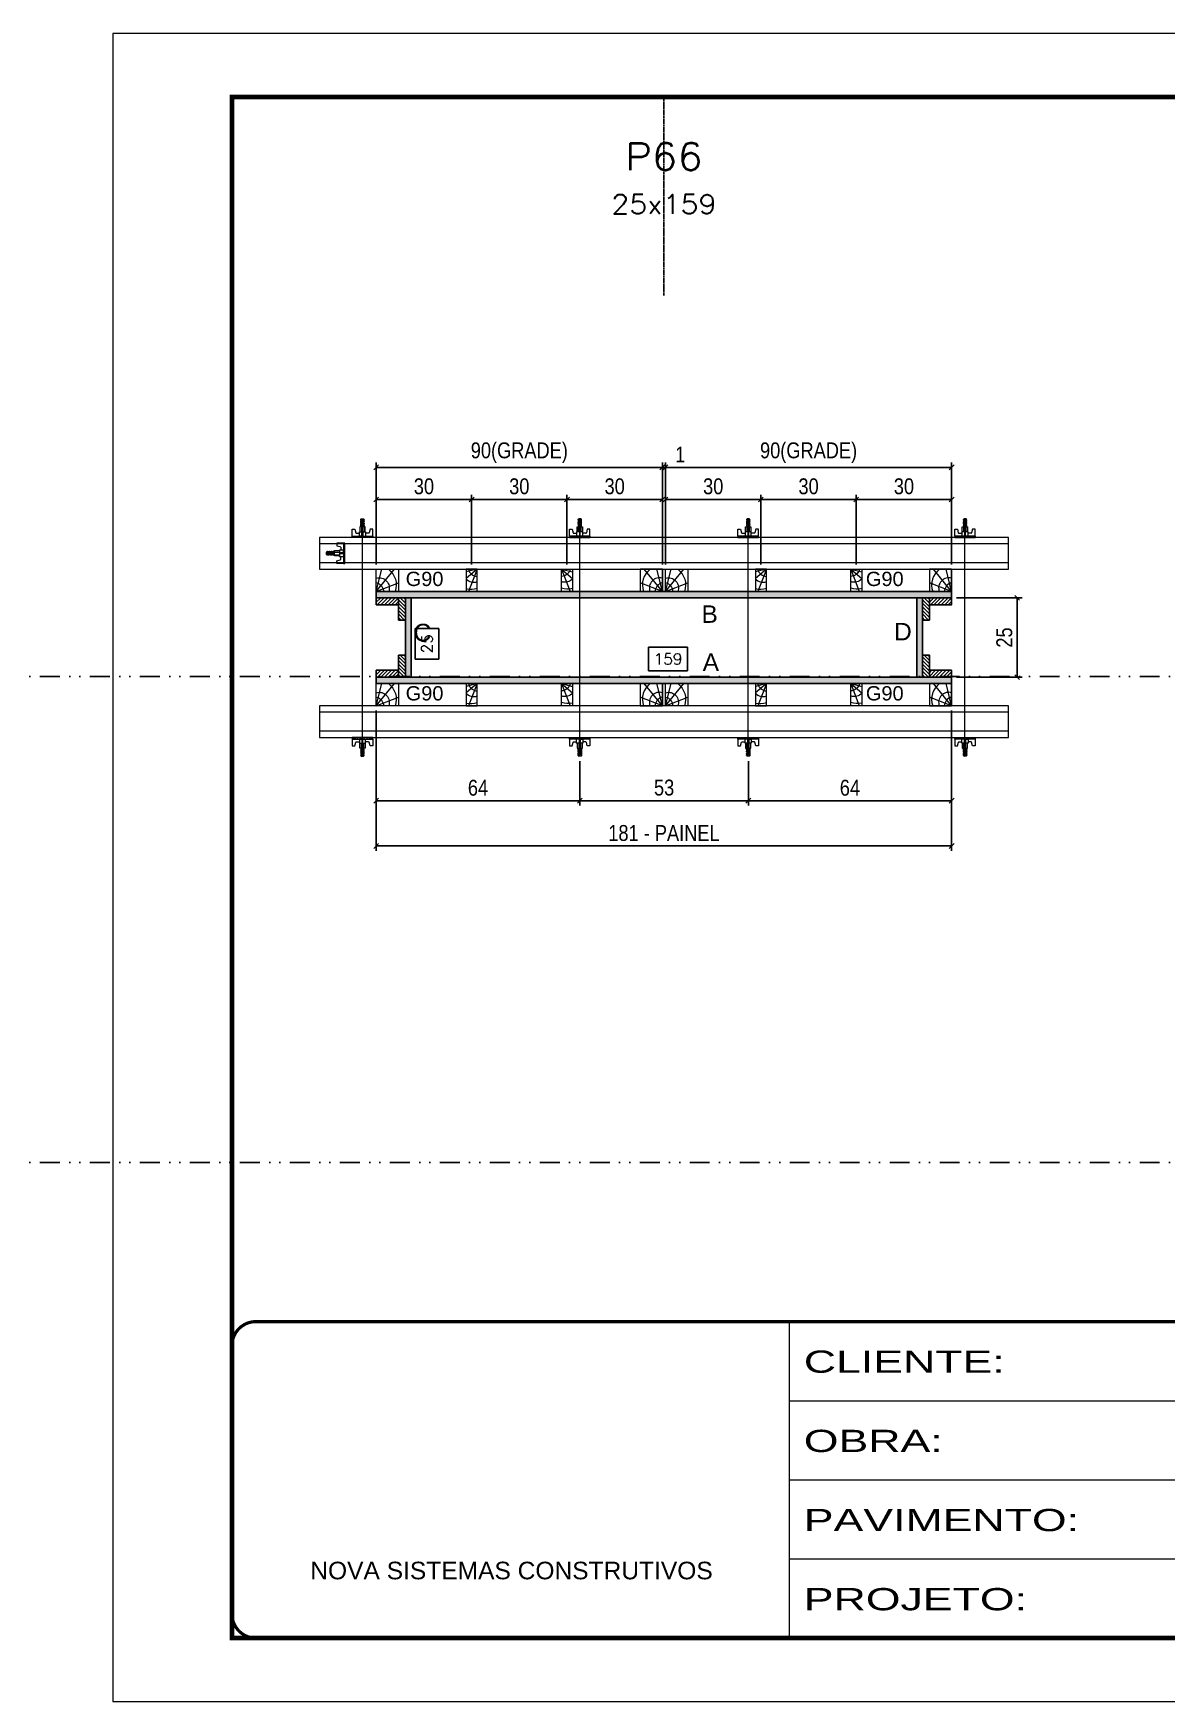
# Model space of a CAD drawing. Header units: millimetres. Extents: x 13777 to 27878, y -21631 to 6985.
# Drawn here: x 17547 to 18260, y 192 to 1242 of the extents above; entities that cross this region are included whole.
import ezdxf
from ezdxf.enums import TextEntityAlignment as Align

# ---------------------------------------------------------------- set-up
doc = ezdxf.new("R2010")
doc.units = ezdxf.units.MM
for name, pattern in [('CONTINUO', [0]), ('DASHED', [0.75, 0.5, -0.25]), ('DIVIDE2', [0.625, 0.25, -0.125, 0, -0.125, 0, -0.125]), ('HIDDEN', [0.375, 0.25, -0.125])]:
    doc.linetypes.add(name, pattern=pattern)
for name, color, linetype in [('CHAPA', 1, 'Continuous'), ('COTA', 241, 'Continuous'), ('MEIO_PONT', 93, 'Continuous'), ('Nível', 160, 'Continuous'), ('SARRAFO', 251, 'Continuous'), ('Texto de Titulo', 7, 'Continuous'), ('Texto Qtd Sarr', 242, 'Continuous'), ('TEXTO_GERAL', 7, 'Continuous')]:
    doc.layers.add(name, color=color, linetype=linetype)
for name, color, linetype, lineweight in [('Folhas', 255, 'Continuous', 9), ('Hachura', 251, 'Continuous', 9), ('Madeira', 126, 'Continuous', 18), ('Perfil Metálico', 224, 'Continuous', 18), ('SARRAFO DE PRESSAO', 251, 'DASHED', 9), ('Texto Seção', 7, 'Continuous', 15)]:
    doc.layers.add(name, color=color, linetype=linetype, lineweight=lineweight)
doc.styles.add('ARIAL', font='arial.ttf')
doc.styles.add('COTA TECNICA 2X', font='techl___.ttf', dxfattribs={"height": 10})
doc.styles.add('ROMANS', font='romans.shx')
doc.styles.add('SANSSERIF', font='sas_____.pfb')
doc.styles.add('Tecnologia', font='')
doc.styles.get('Tecnologia').set_extended_font_data('Forgotten Futurist')
doc.dimstyles.new('SECAO PILAR', dxfattribs={"dimtxt": 10, "dimasz": 3, "dimexe": 3, "dimexo": 3, "dimgap": 3, "dimtad": 1, "dimdec": 1, "dimlfac": 0.5, "dimzin": 12, "dimdsep": 46, "dimtxsty": 'COTA TECNICA 2X', "dimblk1": 'OBLIQUE', "dimblk2": 'OBLIQUE', "dimsah": 1, "dimcen": 0.9, "dimclrd": 256, "dimclre": 256, "dimclrt": 256, "dimadec": 1, "dimazin": 3, "dimtfac": 1, "dimtdec": 1, "dimtmove": 0, "dimatfit": 3, "dimfxl": 1, "dimtolj": 1, "dimtzin": 12, "dimarcsym": 0})
doc.dimstyles.new('SECÇÃO 2', dxfattribs={"dimtxt": 7, "dimasz": 6, "dimexe": 0.18, "dimexo": 2, "dimgap": -4, "dimtad": 3, "dimdec": 1, "dimlfac": 0.5, "dimzin": 12, "dimdsep": 46, "dimtxsty": 'ROMANS', "dimblk": 'ARCHTICK', "dimcen": 0.09, "dimse1": 1, "dimse2": 1, "dimsd1": 1, "dimsd2": 1, "dimclrd": 180, "dimclre": 5, "dimclrt": 1, "dimadec": 0, "dimazin": 3, "dimtfac": 1, "dimtdec": 1, "dimtofl": 0, "dimtmove": 0, "dimatfit": 3, "dimldrblk": 'ARCHTICK', "dimfxl": 1, "dimtolj": 1, "dimtzin": 0, "dimarcsym": 0})

# ---------------------------------------------------------------- blocks, each defined once
blk = doc.blocks.new('9999999999')
at = {"color": 30, "linetype": 'CONTINUO'}
for p, q in [((98564.6, 34230.2), (98564.6, 34429.4)), ((98564.6, 34379.6), (99584, 34379.6)), ((98564.6, 34329.8), (99488, 34329.8)), ((99584, 34329.8), (99488, 34329.8)), ((99488, 34329.8), (99488, 34230.2)), ((98564.6, 34280), (99488, 34280))]:
    blk.add_line(p, q, dxfattribs=at)
at = {"color": 30, "linetype": 'CONTINUO', "const_width": 2}
blk.add_lwpolyline([(99584, 34230.2), (99584, 34414.4, 0.414214), (99569, 34429.4), (98229, 34429.4, 0.414214), (98214, 34414.4), (98214, 34245.2, 0.414214), (98229, 34230.2), (99584, 34230.2)], format="xyb", dxfattribs=at)
at = {"layer": 'Folhas'}
blk.add_lwpolyline([(98139, 34190.2), (99624, 34190.2), (99624, 35240.2), (98139, 35240.2)], close=True, dxfattribs=at)
at = {"layer": 'Folhas', "color": 30, "const_width": 3}
blk.add_lwpolyline([(98214, 34230.2), (99584, 34230.2), (99584, 35200.2), (98214, 35200.2)], close=True, dxfattribs=at)
at = {"color": 7, "linetype": 'Continuous', "ltscale": 5, "style": 'ARIAL'}
for s, height, p in [('SKR', 15.48, (98837.7, 34393.1)), ('LEAF LOEFGREN', 15.483, (98837.7, 34343.3)), ('3° SUBSOLO', 15.48, (98837.7, 34293.5)), ('NOVA SISTEMAS CONSTRUTIVOS', 11.059, (98263.2, 34267.2)), ('PILARES', 15.48, (98837.7, 34243.7))]:
    blk.add_text(s, height=height, dxfattribs=at).set_placement(p)
at = {"layer": 'Folhas', "color": 7, "style": 'Tecnologia', "width": 1.5}
for s, p in [('CLIENTE:', (98573.7, 34397.2)), ('OBRA:', (98573.7, 34347.3)), ('PAVIMENTO:', (98573.7, 34297.5)), ('PROJETO:', (98573.7, 34247.7))]:
    blk.add_text(s, height=14, dxfattribs=at).set_placement(p)
blk = doc.blocks.new('*D1518')
at = {"layer": 'COTA', "color": 180, "lineweight": -2, "transparency": 16777216}
for p, q in [((17802.1, 867.3), (17787.1, 867.3)), ((17787.1, 867.3), (17787.1, 848)), ((17802.1, 848), (17802.1, 867.3)), ((17787.1, 848), (17802.1, 848))]:
    blk.add_line(p, q, dxfattribs=at)
at = {"layer": 'Defpoints', "color": 0, "transparency": 16777216}
for p in [(17802, 886.6), (17802, 836.6), (17806.1, 836.6)]:
    blk.add_point(p, dxfattribs=at)
at = {"layer": 'COTA', "color": 1, "transparency": 16777216, "insert": (17794.6, 857.7), "char_height": 7, "attachment_point": 5, "rotation": 90, "style": 'ROMANS'}
blk.add_mtext('\\A1;25', dxfattribs=at)
blk = doc.blocks.new('_ArchTick')
at = {"color": 0, "linetype": 'ByBlock', "const_width": 0.15}
blk.add_lwpolyline([(-0.5, -0.5), (0.5, 0.5)], dxfattribs=at)
blk = doc.blocks.new('*D1519')
at = {"layer": 'COTA', "color": 180, "lineweight": -2, "transparency": 16777216}
for p, q in [((17958.6, 855.6), (17933.9, 855.6)), ((17933.9, 855.6), (17933.9, 840.6)), ((17958.6, 840.6), (17958.6, 855.6)), ((17933.9, 840.6), (17958.6, 840.6))]:
    blk.add_line(p, q, dxfattribs=at)
at = {"layer": 'Defpoints', "color": 0, "transparency": 16777216}
for p in [(17784.7, 836.6), (18102.7, 836.6), (18102.7, 836.6)]:
    blk.add_point(p, dxfattribs=at)
at = {"layer": 'COTA', "color": 1, "transparency": 16777216, "insert": (17946.3, 848.1), "char_height": 7, "attachment_point": 5, "style": 'ROMANS'}
blk.add_mtext('\\A1;159', dxfattribs=at)
blk = doc.blocks.new('_Oblique')
at = {"color": 0, "linetype": 'ByBlock', "lineweight": -2}
blk.add_line((-0.5, -0.5), (0.5, 0.5), dxfattribs=at)
blk = doc.blocks.new('*D1520')
at = {"layer": 'COTA', "lineweight": -2, "transparency": 16777216}
for p, q in [((17762.7, 815.6), (17762.7, 727.4)), ((18124.7, 815.6), (18124.7, 727.4)), ((17762.7, 730.4), (18124.7, 730.4))]:
    blk.add_line(p, q, dxfattribs=at)
at = {"layer": 'Defpoints', "color": 0, "transparency": 16777216}
for p in [(17762.7, 818.6), (18124.7, 818.6), (18124.7, 730.4)]:
    blk.add_point(p, dxfattribs=at)
at = {"layer": 'COTA', "lineweight": -2, "transparency": 16777216, "xscale": 3, "yscale": 3, "zscale": 3, "rotation": 180}
blk.add_blockref('_Oblique', (17762.7, 730.4), dxfattribs=at)
at = {"layer": 'COTA', "lineweight": -2, "transparency": 16777216, "xscale": 3, "yscale": 3, "zscale": 3}
blk.add_blockref('_Oblique', (18124.7, 730.4), dxfattribs=at)
at = {"layer": 'COTA', "transparency": 16777216, "insert": (17943.7, 738.5), "char_height": 10, "attachment_point": 5, "style": 'COTA TECNICA 2X'}
blk.add_mtext('\\A1;181 - PAINEL', dxfattribs=at)
blk = doc.blocks.new('*D1521')
at = {"layer": 'COTA', "lineweight": -2, "transparency": 16777216}
for p, q in [((17762.7, 815.6), (17762.7, 755.9)), ((17890.8, 783.8), (17890.8, 755.9)), ((17762.7, 758.9), (17890.8, 758.9))]:
    blk.add_line(p, q, dxfattribs=at)
at = {"layer": 'Defpoints', "color": 0, "transparency": 16777216}
for p in [(17762.7, 818.6), (17890.8, 786.8), (17890.8, 758.9)]:
    blk.add_point(p, dxfattribs=at)
at = {"layer": 'COTA', "lineweight": -2, "transparency": 16777216, "xscale": 3, "yscale": 3, "zscale": 3, "rotation": 180}
blk.add_blockref('_Oblique', (17762.7, 758.9), dxfattribs=at)
at = {"layer": 'COTA', "lineweight": -2, "transparency": 16777216, "xscale": 3, "yscale": 3, "zscale": 3}
blk.add_blockref('_Oblique', (17890.8, 758.9), dxfattribs=at)
at = {"layer": 'COTA', "transparency": 16777216, "insert": (17826.7, 767), "char_height": 10, "attachment_point": 5, "style": 'COTA TECNICA 2X'}
blk.add_mtext('\\A1;64', dxfattribs=at)
blk = doc.blocks.new('*D1522')
at = {"layer": 'COTA', "lineweight": -2, "transparency": 16777216}
for p, q in [((18124.7, 815.6), (18124.7, 755.9)), ((17996.8, 783.8), (17996.8, 755.9)), ((17996.8, 758.9), (18124.7, 758.9))]:
    blk.add_line(p, q, dxfattribs=at)
at = {"layer": 'Defpoints', "color": 0, "transparency": 16777216}
for p in [(18124.7, 818.6), (17996.8, 786.8), (18124.7, 758.9)]:
    blk.add_point(p, dxfattribs=at)
at = {"layer": 'COTA', "lineweight": -2, "transparency": 16777216, "xscale": 3, "yscale": 3, "zscale": 3, "rotation": 180}
blk.add_blockref('_Oblique', (17996.8, 758.9), dxfattribs=at)
at = {"layer": 'COTA', "lineweight": -2, "transparency": 16777216, "xscale": 3, "yscale": 3, "zscale": 3}
blk.add_blockref('_Oblique', (18124.7, 758.9), dxfattribs=at)
at = {"layer": 'COTA', "transparency": 16777216, "insert": (18060.7, 767), "char_height": 10, "attachment_point": 5, "style": 'COTA TECNICA 2X'}
blk.add_mtext('\\A1;64', dxfattribs=at)
blk = doc.blocks.new('C')
at = {"layer": 'Hachura', "color": 0}
for p, q in [((0, 3.22), (0, -3.22)), ((0.45, 3.22), (0, 3.22)), ((0.46, 3.16), (0, 3.16)), ((0.46, 3.05), (0, 3.05)), ((0.46, 2.88), (0, 2.88)), ((0, 2.75), (0, -1.16)), ((0.46, 2.65), (0, 2.65)), ((0.46, 2.23), (0, 2.23)), ((0.46, 1.51), (0, 1.51)), ((0.39, 0.49), (0.17, 0.49)), ((0.45, -3.23), (0.45, 3.22)), ((0.45, 3.22), (2.58, 3.22)), ((1.74, 0.97), (0.45, 0.97)), ((1.45, 0.1), (0.45, 0.1)), ((1.35, 1.94), (1.35, 0.96)), ((2.58, 2.39), (1.47, 2.09)), ((1.74, -0.97), (1.74, 0.97)), ((1.74, 0.97), (1.74, 0.84)), ((1.74, 0.97), (1.74, 0.84)), ((1.74, 0.84), (3.35, 0.84)), ((3.35, 0.45), (1.74, 0.45)), ((2.58, 3.22), (2.58, 2.39)), ((3.32, 0.84), (3.32, -0.84)), ((3.35, 0.84), (3.35, -0.84)), ((3.68, 0.45), (3.35, 0.45)), ((3.84, -0.52), (3.35, 0.45)), ((3.35, 0.06), (3.67, -0.57)), ((3.68, 0.45), (4.16, -0.52)), ((3.72, 0.5), (4.25, -0.57)), ((4.37, -0.55), (3.83, 0.53)), ((4.15, 0.45), (3.93, 0.45)), ((4.42, -0.52), (3.93, 0.45)), ((4.15, 0.45), (4.26, 0.45)), ((4.26, 0.45), (4.74, -0.52)), ((4.3, 0.5), (4.83, -0.57)), ((4.95, -0.55), (4.41, 0.53)), ((4.51, 0.45), (4.84, 0.45)), ((5, -0.52), (4.51, 0.45)), ((4.84, 0.45), (5.32, -0.52)), ((4.88, 0.5), (5.41, -0.57)), ((5.53, -0.55), (4.99, 0.53)), ((5.58, -0.52), (5.09, 0.45)), ((5.42, 0.45), (5.09, 0.45)), ((5.58, -0.52), (5.09, 0.45)), ((5.42, 0.45), (5.74, -0.19)), ((5.46, 0.5), (5.74, -0.07)), ((5.74, 0.19), (5.57, 0.53)), ((5.74, 0.32), (5.68, 0.45)), ((5.68, 0.45), (5.74, 0.45)), ((5.74, 0.45), (5.9, 0.29)), ((5.74, 0.45), (5.74, -0.52)), ((5.9, -0.36), (5.9, 0.29)), ((0.45, 0), (0, 0)), ((0.46, -1.52), (0, -1.52)), ((0.46, -2.23), (0, -2.23)), ((0.46, -2.65), (0, -2.65)), ((0.46, -2.88), (0, -2.88)), ((0.46, -3.05), (0, -3.05)), ((0.46, -3.16), (0, -3.16)), ((0, -3.22), (2.57, -3.22)), ((0.08, -0.48), (0.29, -0.48)), ((0.29, -0.48), (0.4, -0.48)), ((0.45, 0), (0.45, -0.97)), ((0.45, -0.16), (1.45, -0.16)), ((0.45, -0.65), (0.45, -0.32)), ((0.45, -3.23), (0.45, -0.65)), ((0.45, -0.97), (1.74, -0.97)), ((1.35, -1.94), (1.35, -0.97)), ((2.58, -2.39), (1.47, -2.1)), ((3.35, -0.32), (1.74, -0.32)), ((3.35, -0.84), (1.74, -0.84)), ((2.58, -3.23), (2.58, -2.39)), ((3.35, -0.07), (3.58, -0.52)), ((3.35, -0.52), (3.58, -0.52)), ((3.84, -0.52), (4.16, -0.52)), ((4.42, -0.52), (4.74, -0.52)), ((4.63, -0.52), (4.74, -0.52)), ((5, -0.52), (5.32, -0.52)), ((5.58, -0.52), (5.74, -0.52)), ((5.74, -0.52), (5.9, -0.36)), ((5.74, -0.52), (5.74, -0.52))]:
    blk.add_line(p, q, dxfattribs=at)
for centre, radius, start, end in [((1.52, 1.94), 0.161, 104.7436, 180), ((1.44, -0.03), 0.129, 272.695, 87.305), ((3.81, 0.39), 0.143, 25.5688, 154.4312), ((4.39, 0.39), 0.143, 25.5688, 154.4312), ((4.97, 0.39), 0.143, 25.5688, 154.4312), ((5.55, 0.39), 0.143, 25.5688, 154.4312), ((0.17, -0.37), 0.174, 221.744, 317.8592), ((1.52, -1.94), 0.161, 180, 255.2564), ((3.71, -0.4), 0.174, 222.1408, 318.256), ((4.29, -0.4), 0.174, 222.1408, 318.256), ((4.87, -0.4), 0.174, 222.1408, 318.256), ((5.45, -0.4), 0.174, 222.1408, 318.256), ((5.61, -0.4), 0.174, 317.8592, 318.256)]:
    blk.add_arc(centre, radius, start, end, dxfattribs=at)
blk = doc.blocks.new('*D1538')
at = {"layer": 'COTA', "lineweight": -2, "transparency": 16777216}
for p, q in [((17890.8, 783.8), (17890.8, 755.9)), ((17996.8, 783.8), (17996.8, 755.9)), ((17890.8, 758.9), (17996.8, 758.9))]:
    blk.add_line(p, q, dxfattribs=at)
at = {"layer": 'Defpoints', "color": 0, "transparency": 16777216}
for p in [(17890.8, 786.8), (17996.8, 786.8), (17996.8, 758.9)]:
    blk.add_point(p, dxfattribs=at)
at = {"layer": 'COTA', "lineweight": -2, "transparency": 16777216, "xscale": 3, "yscale": 3, "zscale": 3, "rotation": 180}
blk.add_blockref('_Oblique', (17890.8, 758.9), dxfattribs=at)
at = {"layer": 'COTA', "lineweight": -2, "transparency": 16777216, "xscale": 3, "yscale": 3, "zscale": 3}
blk.add_blockref('_Oblique', (17996.8, 758.9), dxfattribs=at)
at = {"layer": 'COTA', "transparency": 16777216, "insert": (17943.8, 767.1), "char_height": 10, "attachment_point": 5, "style": 'COTA TECNICA 2X'}
blk.add_mtext('\\A1;53', dxfattribs=at)
blk = doc.blocks.new('*D1523')
at = {"layer": 'COTA', "lineweight": -2, "transparency": 16777216}
for p, q in [((17944.7, 907.6), (17944.7, 951.5)), ((17944.7, 948.5), (18004.7, 948.5)), ((18004.7, 907.6), (18004.7, 951.5))]:
    blk.add_line(p, q, dxfattribs=at)
at = {"layer": 'Defpoints', "color": 0, "transparency": 16777216}
for p in [(18004.7, 948.5), (17944.7, 904.6), (18004.7, 904.6)]:
    blk.add_point(p, dxfattribs=at)
at = {"layer": 'COTA', "lineweight": -2, "transparency": 16777216, "xscale": 3, "yscale": 3, "zscale": 3, "rotation": 180}
blk.add_blockref('_Oblique', (17944.7, 948.5), dxfattribs=at)
at = {"layer": 'COTA', "lineweight": -2, "transparency": 16777216, "xscale": 3, "yscale": 3, "zscale": 3}
blk.add_blockref('_Oblique', (18004.7, 948.5), dxfattribs=at)
at = {"layer": 'COTA', "transparency": 16777216, "insert": (17974.7, 956.7), "char_height": 10, "attachment_point": 5, "style": 'COTA TECNICA 2X'}
blk.add_mtext('\\A1;30', dxfattribs=at)
blk = doc.blocks.new('*D1524')
at = {"layer": 'COTA', "lineweight": -2, "transparency": 16777216}
for p, q in [((18004.7, 907.6), (18004.7, 951.5)), ((18004.7, 948.5), (18064.7, 948.5)), ((18064.7, 907.6), (18064.7, 951.5))]:
    blk.add_line(p, q, dxfattribs=at)
at = {"layer": 'Defpoints', "color": 0, "transparency": 16777216}
for p in [(18064.7, 948.5), (18004.7, 904.6), (18064.7, 904.6)]:
    blk.add_point(p, dxfattribs=at)
at = {"layer": 'COTA', "lineweight": -2, "transparency": 16777216, "xscale": 3, "yscale": 3, "zscale": 3, "rotation": 180}
blk.add_blockref('_Oblique', (18004.7, 948.5), dxfattribs=at)
at = {"layer": 'COTA', "lineweight": -2, "transparency": 16777216, "xscale": 3, "yscale": 3, "zscale": 3}
blk.add_blockref('_Oblique', (18064.7, 948.5), dxfattribs=at)
at = {"layer": 'COTA', "transparency": 16777216, "insert": (18034.7, 956.7), "char_height": 10, "attachment_point": 5, "style": 'COTA TECNICA 2X'}
blk.add_mtext('\\A1;30', dxfattribs=at)
blk = doc.blocks.new('*D1525')
at = {"layer": 'COTA', "lineweight": -2, "transparency": 16777216}
for p, q in [((18064.7, 907.6), (18064.7, 951.5)), ((18064.7, 948.5), (18124.7, 948.5)), ((18124.7, 907.6), (18124.7, 951.5))]:
    blk.add_line(p, q, dxfattribs=at)
at = {"layer": 'Defpoints', "color": 0, "transparency": 16777216}
for p in [(18124.7, 948.5), (18064.7, 904.6), (18124.7, 904.6)]:
    blk.add_point(p, dxfattribs=at)
at = {"layer": 'COTA', "lineweight": -2, "transparency": 16777216, "xscale": 3, "yscale": 3, "zscale": 3, "rotation": 180}
blk.add_blockref('_Oblique', (18064.7, 948.5), dxfattribs=at)
at = {"layer": 'COTA', "lineweight": -2, "transparency": 16777216, "xscale": 3, "yscale": 3, "zscale": 3}
blk.add_blockref('_Oblique', (18124.7, 948.5), dxfattribs=at)
at = {"layer": 'COTA', "transparency": 16777216, "insert": (18094.7, 956.7), "char_height": 10, "attachment_point": 5, "style": 'COTA TECNICA 2X'}
blk.add_mtext('\\A1;30', dxfattribs=at)
blk = doc.blocks.new('*D1526')
at = {"layer": 'COTA', "lineweight": -2, "transparency": 16777216}
for p, q in [((17944.7, 907.6), (17944.7, 971.7)), ((18124.7, 968.7), (17944.7, 968.7)), ((18124.7, 907.6), (18124.7, 971.7))]:
    blk.add_line(p, q, dxfattribs=at)
at = {"layer": 'Defpoints', "color": 0, "transparency": 16777216}
for p in [(17944.7, 968.7), (17944.7, 904.6), (18124.7, 904.6)]:
    blk.add_point(p, dxfattribs=at)
at = {"layer": 'COTA', "lineweight": -2, "transparency": 16777216, "xscale": 3, "yscale": 3, "zscale": 3, "rotation": 180}
blk.add_blockref('_Oblique', (17944.7, 968.7), dxfattribs=at)
at = {"layer": 'COTA', "lineweight": -2, "transparency": 16777216, "xscale": 3, "yscale": 3, "zscale": 3}
blk.add_blockref('_Oblique', (18124.7, 968.7), dxfattribs=at)
at = {"layer": 'COTA', "transparency": 16777216, "insert": (18034.7, 977.9), "char_height": 10, "attachment_point": 5, "style": 'COTA TECNICA 2X'}
blk.add_mtext('\\A1;90(GRADE)', dxfattribs=at)
blk = doc.blocks.new('*D1539')
at = {"layer": 'COTA', "lineweight": -2, "transparency": 16777216}
for p, q in [((18127.7, 886.6), (18169, 886.6)), ((18166, 836.6), (18166, 886.6)), ((18127.7, 836.6), (18169, 836.6))]:
    blk.add_line(p, q, dxfattribs=at)
at = {"layer": 'Defpoints', "color": 0, "transparency": 16777216}
for p in [(18124.7, 886.6), (18166, 886.6), (18124.7, 836.6)]:
    blk.add_point(p, dxfattribs=at)
at = {"layer": 'COTA', "lineweight": -2, "transparency": 16777216, "xscale": 3, "yscale": 3, "zscale": 3}
for p, rotation in [((18166, 886.6), 90), ((18166, 836.6), 270)]:
    blk.add_blockref('_Oblique', p, dxfattribs=dict(at, rotation=rotation))
at = {"layer": 'COTA', "transparency": 16777216, "insert": (18157.9, 861.6), "char_height": 10, "attachment_point": 5, "rotation": 90, "style": 'COTA TECNICA 2X'}
blk.add_mtext('\\A1;25', dxfattribs=at)
blk = doc.blocks.new('PONTALETE')
at = {"layer": 'Madeira'}
for q in [(2.71, 7), (7, 5.76), (7, 1.74)]:
    blk.add_line((0, 0), q, dxfattribs=at)
blk.add_lwpolyline([(0, 0), (7, 0), (7, 7), (0, 7)], close=True, dxfattribs=at)
for centre, radius, start, end in [((2.04, 0.06), 6.23, 37.2818, 109.0913), ((1.09, 0.9), 3.19, 343.603, 109.9847), ((-0.21, -0.78), 3.09, 14.6322, 86.0383)]:
    blk.add_arc(centre, radius, start, end, dxfattribs=at)
blk = doc.blocks.new('MEIO PONTALETE')
at = {"layer": 'Madeira'}
for q in [(2.71, 7), (3.5, 2.88), (3.5, 0.87)]:
    blk.add_line((0, 0), q, dxfattribs=at)
blk.add_lwpolyline([(0, 0), (3.5, 0), (3.5, 7), (0, 7)], close=True, dxfattribs=at)
for centre, radius, start, end in [((2.04, 0.06), 6.23, 76.4499, 109.0913), ((1.09, 0.9), 3.19, 40.9063, 109.9847), ((-0.21, -0.78), 3.09, 14.6322, 86.0383)]:
    blk.add_arc(centre, radius, start, end, dxfattribs=at)
blk = doc.blocks.new('*D1527')
at = {"layer": 'COTA', "lineweight": -2, "transparency": 16777216}
for p, q in [((17762.7, 907.6), (17762.7, 951.5)), ((17762.7, 948.5), (17822.7, 948.5)), ((17822.7, 907.6), (17822.7, 951.5))]:
    blk.add_line(p, q, dxfattribs=at)
at = {"layer": 'Defpoints', "color": 0, "transparency": 16777216}
for p in [(17822.7, 948.5), (17762.7, 904.6), (17822.7, 904.6)]:
    blk.add_point(p, dxfattribs=at)
at = {"layer": 'COTA', "lineweight": -2, "transparency": 16777216, "xscale": 3, "yscale": 3, "zscale": 3, "rotation": 180}
blk.add_blockref('_Oblique', (17762.7, 948.5), dxfattribs=at)
at = {"layer": 'COTA', "lineweight": -2, "transparency": 16777216, "xscale": 3, "yscale": 3, "zscale": 3}
blk.add_blockref('_Oblique', (17822.7, 948.5), dxfattribs=at)
at = {"layer": 'COTA', "transparency": 16777216, "insert": (17792.7, 956.7), "char_height": 10, "attachment_point": 5, "style": 'COTA TECNICA 2X'}
blk.add_mtext('\\A1;30', dxfattribs=at)
blk = doc.blocks.new('*D1528')
at = {"layer": 'COTA', "lineweight": -2, "transparency": 16777216}
for p, q in [((17822.7, 907.6), (17822.7, 951.5)), ((17822.7, 948.5), (17882.7, 948.5)), ((17882.7, 907.6), (17882.7, 951.5))]:
    blk.add_line(p, q, dxfattribs=at)
at = {"layer": 'Defpoints', "color": 0, "transparency": 16777216}
for p in [(17882.7, 948.5), (17822.7, 904.6), (17882.7, 904.6)]:
    blk.add_point(p, dxfattribs=at)
at = {"layer": 'COTA', "lineweight": -2, "transparency": 16777216, "xscale": 3, "yscale": 3, "zscale": 3, "rotation": 180}
blk.add_blockref('_Oblique', (17822.7, 948.5), dxfattribs=at)
at = {"layer": 'COTA', "lineweight": -2, "transparency": 16777216, "xscale": 3, "yscale": 3, "zscale": 3}
blk.add_blockref('_Oblique', (17882.7, 948.5), dxfattribs=at)
at = {"layer": 'COTA', "transparency": 16777216, "insert": (17852.7, 956.7), "char_height": 10, "attachment_point": 5, "style": 'COTA TECNICA 2X'}
blk.add_mtext('\\A1;30', dxfattribs=at)
blk = doc.blocks.new('*D1529')
at = {"layer": 'COTA', "lineweight": -2, "transparency": 16777216}
for p, q in [((17882.7, 907.6), (17882.7, 951.5)), ((17882.7, 948.5), (17942.7, 948.5)), ((17942.7, 907.6), (17942.7, 951.5))]:
    blk.add_line(p, q, dxfattribs=at)
at = {"layer": 'Defpoints', "color": 0, "transparency": 16777216}
for p in [(17942.7, 948.5), (17882.7, 904.6), (17942.7, 904.6)]:
    blk.add_point(p, dxfattribs=at)
at = {"layer": 'COTA', "lineweight": -2, "transparency": 16777216, "xscale": 3, "yscale": 3, "zscale": 3, "rotation": 180}
blk.add_blockref('_Oblique', (17882.7, 948.5), dxfattribs=at)
at = {"layer": 'COTA', "lineweight": -2, "transparency": 16777216, "xscale": 3, "yscale": 3, "zscale": 3}
blk.add_blockref('_Oblique', (17942.7, 948.5), dxfattribs=at)
at = {"layer": 'COTA', "transparency": 16777216, "insert": (17912.7, 956.7), "char_height": 10, "attachment_point": 5, "style": 'COTA TECNICA 2X'}
blk.add_mtext('\\A1;30', dxfattribs=at)
blk = doc.blocks.new('*D1530')
at = {"layer": 'COTA', "lineweight": -2, "transparency": 16777216}
for p, q in [((17762.7, 907.6), (17762.7, 971.7)), ((17942.7, 968.7), (17762.7, 968.7)), ((17942.7, 907.6), (17942.7, 971.7))]:
    blk.add_line(p, q, dxfattribs=at)
at = {"layer": 'Defpoints', "color": 0, "transparency": 16777216}
for p in [(17762.7, 968.7), (17762.7, 904.6), (17942.7, 904.6)]:
    blk.add_point(p, dxfattribs=at)
at = {"layer": 'COTA', "lineweight": -2, "transparency": 16777216, "xscale": 3, "yscale": 3, "zscale": 3, "rotation": 180}
blk.add_blockref('_Oblique', (17762.7, 968.7), dxfattribs=at)
at = {"layer": 'COTA', "lineweight": -2, "transparency": 16777216, "xscale": 3, "yscale": 3, "zscale": 3}
blk.add_blockref('_Oblique', (17942.7, 968.7), dxfattribs=at)
at = {"layer": 'COTA', "transparency": 16777216, "insert": (17852.7, 977.9), "char_height": 10, "attachment_point": 5, "style": 'COTA TECNICA 2X'}
blk.add_mtext('\\A1;90(GRADE)', dxfattribs=at)
blk = doc.blocks.new('*D1540')
at = {"layer": 'COTA', "lineweight": -2, "transparency": 16777216}
for p, q in [((17942.7, 968.7), (17939.7, 968.7)), ((17942.7, 907.6), (17942.7, 971.7)), ((17942.7, 968.7), (17944.7, 968.7)), ((17944.7, 907.6), (17944.7, 971.7)), ((17944.7, 968.7), (17957.3, 968.7))]:
    blk.add_line(p, q, dxfattribs=at)
at = {"layer": 'Defpoints', "color": 0, "transparency": 16777216}
for p in [(17944.7, 968.7), (17942.7, 904.6), (17944.7, 904.6)]:
    blk.add_point(p, dxfattribs=at)
at = {"layer": 'COTA', "lineweight": -2, "transparency": 16777216, "xscale": 3, "yscale": 3, "zscale": 3}
blk.add_blockref('_Oblique', (17942.7, 968.7), dxfattribs=at)
at = {"layer": 'COTA', "lineweight": -2, "transparency": 16777216, "xscale": 3, "yscale": 3, "zscale": 3, "rotation": 180}
blk.add_blockref('_Oblique', (17944.7, 968.7), dxfattribs=at)
at = {"layer": 'COTA', "transparency": 16777216, "insert": (17954, 976.8), "char_height": 10, "attachment_point": 5, "style": 'COTA TECNICA 2X'}
blk.add_mtext('\\A1;1', dxfattribs=at)
blk = doc.blocks.new('titulo1')
at = {"layer": 'Defpoints', "color": 252, "linetype": 'HIDDEN', "ltscale": 2}
blk.add_line((0, 0), (0, 125), dxfattribs=at)
at = {"layer": 'Defpoints', "style": 'ROMANS', "oblique": 15}
blk.add_attdef('FOLHA', text='', height=10, dxfattribs=at).set_placement((0, 15.6), align=Align.MIDDLE_CENTER)
at = {"layer": 'Texto Qtd Sarr', "color": 3, "style": 'ROMANS', "oblique": 15}
for tag, height, p in [('TITULO', 17, (0, 71.4)), ('SEÇÃO', 12, (0, 41.5))]:
    blk.add_attdef(tag, text='', height=height, dxfattribs=at).set_placement(p, align=Align.MIDDLE_CENTER)

msp = doc.modelspace()

# ---------------------------------------------------------------- hatches: boundary and pattern name
at = {"layer": 'Hachura'}
h = msp.add_hatch(color=256, dxfattribs=at)
h.dxf.hatch_style = 1
h.paths.add_polyline_path([(18124.71, 886.59), (18124.71, 890.59), (17762.71, 890.59), (17762.71, 886.59)])
h = msp.add_hatch(dxfattribs=at)
h.set_pattern_fill('ANSI31', color=256, scale=0.5, angle=180, style=0)
h.set_pattern_definition([(225, (8638.7566, -22042.8167), (1.12253202, -1.12253202), [])])
h.paths.add_polyline_path([(17776.71, 886.59), (17776.71, 882.19), (17762.71, 882.19), (17762.71, 886.59)])
h = msp.add_hatch(dxfattribs=at)
h.set_pattern_fill('ANSI31', color=256, scale=0.5, angle=270, style=0)
h.set_pattern_definition([(315, (40672.5166, -8616.3604), (1.12253202, 1.12253202), [])])
h.paths.add_polyline_path([(17781.11, 872.59), (17776.71, 872.59), (17776.71, 886.59), (17781.11, 886.59)])
h = msp.add_hatch(color=256, dxfattribs=at)
h.dxf.hatch_style = 1
h.paths.add_polyline_path([(17781.11, 836.59), (17784.71, 836.59), (17784.71, 886.59), (17781.11, 886.59)])
h = msp.add_hatch(color=256, dxfattribs=at)
h.dxf.hatch_style = 1
h.paths.add_polyline_path([(18102.71, 836.59), (18106.31, 836.59), (18106.31, 886.59), (18102.71, 886.59)])
h = msp.add_hatch(dxfattribs=at)
h.set_pattern_fill('ANSI31', color=256, scale=0.5, angle=270, style=0)
h.set_pattern_definition([(315, (41002.1166, -8616.3604), (1.12253202, 1.12253202), [])])
h.paths.add_polyline_path([(18110.71, 872.59), (18106.31, 872.59), (18106.31, 886.59), (18110.71, 886.59)])
h = msp.add_hatch(dxfattribs=at)
h.set_pattern_fill('ANSI31', color=256, scale=0.5, angle=180, style=0)
h.set_pattern_definition([(225, (8986.7566, -22042.8167), (1.12253202, -1.12253202), [])])
h.paths.add_polyline_path([(18124.71, 886.59), (18124.71, 882.19), (18110.71, 882.19), (18110.71, 886.59)])
h = msp.add_hatch(dxfattribs=at)
h.set_pattern_fill('ANSI31', color=256, scale=0.5, angle=270, style=0)
h.set_pattern_definition([(315, (40672.5166, -8652.3604), (1.12253202, 1.12253202), [])])
h.paths.add_polyline_path([(17781.11, 836.59), (17776.71, 836.59), (17776.71, 850.59), (17781.11, 850.59)])
h = msp.add_hatch(dxfattribs=at)
h.set_pattern_fill('ANSI31', color=256, scale=0.5, angle=270, style=0)
h.set_pattern_definition([(315, (41002.1166, -8652.3604), (1.12253202, 1.12253202), [])])
h.paths.add_polyline_path([(18110.71, 836.59), (18106.31, 836.59), (18106.31, 850.59), (18110.71, 850.59)])
h = msp.add_hatch(dxfattribs=at)
h.set_pattern_fill('ANSI31', color=256, scale=0.5, angle=180, style=0)
h.set_pattern_definition([(225, (8638.7566, -22054.8167), (1.12253202, -1.12253202), [])])
h.paths.add_polyline_path([(17776.71, 836.59), (17776.71, 840.99), (17762.71, 840.99), (17762.71, 836.59)])
h = msp.add_hatch(dxfattribs=at)
h.set_pattern_fill('ANSI31', color=256, scale=0.5, angle=180, style=0)
h.set_pattern_definition([(225, (8621.7566, -22054.8167), (1.12253202, -1.12253202), [])])
h.paths.add_polyline_path([(18110.71, 836.59), (18110.71, 840.99), (18124.71, 840.99), (18124.71, 836.59)])
h = msp.add_hatch(color=256, dxfattribs=at)
h.dxf.hatch_style = 1
h.paths.add_polyline_path([(18124.71, 836.59), (18124.71, 832.59), (17762.71, 832.59), (17762.71, 836.59)])

# ---------------------------------------------------------------- linework, layer by layer
at = {"layer": 'CHAPA'}
for points in [[(18124.71, 886.59), (18124.71, 890.59), (17762.71, 890.59), (17762.71, 886.59)], [(17781.11, 836.59), (17784.71, 836.59), (17784.71, 886.59), (17781.11, 886.59)], [(18102.71, 836.59), (18106.31, 836.59), (18106.31, 886.59), (18102.71, 886.59)], [(18124.71, 836.59), (18124.71, 832.59), (17762.71, 832.59), (17762.71, 836.59)]]:
    msp.add_lwpolyline(points, close=True, dxfattribs=at)
at = {"layer": 'Hachura'}
for p, q in [((17754.02, 787.82), (17754.02, 931.56)), ((17890.71, 787.82), (17890.71, 931.56)), ((17996.71, 787.82), (17996.71, 931.56)), ((18133.1, 787.82), (18133.1, 931.56))]:
    msp.add_line(p, q, dxfattribs=at)
at = {"layer": 'Madeira'}
for points in [[(17762.71, 890.59), (17762.71, 904.59), (17942.71, 904.59), (17942.71, 890.59)], [(17944.71, 890.59), (17944.71, 904.59), (18124.71, 904.59), (18124.71, 890.59)], [(17762.71, 818.59), (17762.71, 832.59), (17942.71, 832.59), (17942.71, 818.59)], [(17944.71, 818.59), (17944.71, 832.59), (18124.71, 832.59), (18124.71, 818.59)]]:
    msp.add_lwpolyline(points, close=True, dxfattribs=at)
at = {"layer": 'Nível', "color": 4, "linetype": 'DIVIDE2', "ltscale": 50}
for p, q in [((13777.11, 837.13), (21531.15, 837.13)), ((13777.11, 531.13), (21531.15, 531.13))]:
    msp.add_line(p, q, dxfattribs=at)
at = {"layer": 'Perfil Metálico'}
for p, q in [((18160.43, 920.53), (17726.99, 920.53)), ((18160.43, 908.53), (17726.99, 908.53)), ((18160.43, 814.59), (17726.99, 814.59)), ((18160.43, 802.59), (17726.99, 802.59))]:
    msp.add_line(p, q, dxfattribs=at)
for points in [[(18160.43, 904.59), (18160.43, 924.59), (17726.99, 924.53), (17726.99, 904.53)], [(17726.99, 818.59), (17726.99, 798.59), (18160.43, 798.65), (18160.43, 818.65)]]:
    msp.add_lwpolyline(points, close=True, dxfattribs=at)
at = {"layer": 'SARRAFO'}
for points in [[(17762.71, 882.19), (17776.71, 882.19), (17776.71, 886.59), (17762.71, 886.59)], [(17762.71, 882.19), (17776.71, 882.19), (17776.71, 886.59), (17762.71, 886.59)], [(17776.71, 886.59), (17776.71, 872.59), (17781.11, 872.59), (17781.11, 886.59)], [(17776.71, 886.59), (17776.71, 872.59), (17781.11, 872.59), (17781.11, 886.59)], [(18106.31, 886.59), (18106.31, 872.59), (18110.71, 872.59), (18110.71, 886.59)], [(18106.31, 886.59), (18106.31, 872.59), (18110.71, 872.59), (18110.71, 886.59)], [(18110.71, 882.19), (18124.71, 882.19), (18124.71, 886.59), (18110.71, 886.59)], [(18110.71, 882.19), (18124.71, 882.19), (18124.71, 886.59), (18110.71, 886.59)], [(17776.71, 850.59), (17776.71, 836.59), (17781.11, 836.59), (17781.11, 850.59)], [(17776.71, 850.59), (17776.71, 836.59), (17781.11, 836.59), (17781.11, 850.59)], [(18106.31, 850.59), (18106.31, 836.59), (18110.71, 836.59), (18110.71, 850.59)], [(18106.31, 850.59), (18106.31, 836.59), (18110.71, 836.59), (18110.71, 850.59)], [(17762.71, 840.99), (17776.71, 840.99), (17776.71, 836.59), (17762.71, 836.59)], [(17762.71, 840.99), (17776.71, 840.99), (17776.71, 836.59), (17762.71, 836.59)], [(18124.71, 840.99), (18110.71, 840.99), (18110.71, 836.59), (18124.71, 836.59)], [(18124.71, 840.99), (18110.71, 840.99), (18110.71, 836.59), (18124.71, 836.59)]]:
    msp.add_lwpolyline(points, close=True, dxfattribs=at)

# ---------------------------------------------------------------- block references
at = {"layer": 'Hachura', "linetype": 'Continuous', "yscale": 2, "zscale": 2}
for p, xscale, rotation in [((17754.03, 924.56), -2, 270), ((17890.7, 924.56), 2, 90.00000000000001), ((17996.7, 924.56), 2, 90.00000000000001), ((18133.09, 924.56), 2, 90.00000000000001), ((17743.02, 914.59), 2, 180), ((17754.02, 798.62), 2, 270), ((17890.71, 798.62), -2, 90), ((17996.71, 798.62), -2, 90), ((18133.1, 798.62), -2, 90)]:
    msp.add_blockref('C', p, dxfattribs=dict(at, xscale=xscale, rotation=rotation))
at = {"layer": 'MEIO_PONT'}
for name, p, xscale, yscale, zscale, rotation in [('PONTALETE', (17762.71, 890.59), -2, 2, 2, 270), ('MEIO PONTALETE', (17826.21, 904.59), 1.999999997962732, 1.999999997962732, 1.999999997962732, 180), ('MEIO PONTALETE', (17879.21, 904.59), -1.999999997962732, 1.999999997962732, 1.999999997962732, 180), ('PONTALETE', (17942.71, 890.59), 2, 2, 2, 89.99999999999997), ('PONTALETE', (17944.71, 890.59), -2, 2, 2, 270), ('MEIO PONTALETE', (18008.21, 904.59), 1.999999997962732, 1.999999997962732, 1.999999997962732, 180), ('MEIO PONTALETE', (18061.21, 904.59), -1.999999997962732, 1.999999997962732, 1.999999997962732, 180), ('PONTALETE', (18124.71, 890.59), 2, 2, 2, 89.99999999999997), ('PONTALETE', (17762.71, 818.59), -2, 2, 2, 270), ('MEIO PONTALETE', (17826.21, 832.59), 1.999999997962732, 1.999999997962732, 1.999999997962732, 180), ('MEIO PONTALETE', (17879.21, 832.59), -1.999999997962732, 1.999999997962732, 1.999999997962732, 180), ('PONTALETE', (17942.71, 818.59), 2, 2, 2, 89.99999999999997), ('PONTALETE', (17944.71, 818.59), -2, 2, 2, 270), ('MEIO PONTALETE', (18008.21, 832.59), 1.999999997962732, 1.999999997962732, 1.999999997962732, 180), ('MEIO PONTALETE', (18061.21, 832.59), -1.999999997962732, 1.999999997962732, 1.999999997962732, 180), ('PONTALETE', (18124.71, 818.59), 2, 2, 2, 89.99999999999997)]:
    msp.add_blockref(name, p, dxfattribs=dict(at, xscale=xscale, yscale=yscale, zscale=zscale, rotation=rotation))
at = {"layer": 'SARRAFO DE PRESSAO', "color": 6, "linetype": 'ByBlock'}
msp.add_blockref('9999999999', (-80542.01, -33998.35), dxfattribs=at)
at = {"layer": 'Texto Seção'}
ref = msp.add_blockref('titulo1', (17943.71, 1076.84), dxfattribs=at)
ref.add_attrib('TITULO', 'P66', dxfattribs={"layer": 'Texto de Titulo', "color": 7, "height": 17, "style": 'ROMANS', "width": 1.1}).set_placement((17943.71, 1164.34), align=Align.MIDDLE_CENTER)
ref.add_attrib('SEÇÃO', '25x159', dxfattribs={"layer": 'Texto de Titulo', "color": 7, "height": 12, "style": 'ROMANS', "width": 1.1}).set_placement((17943.71, 1134.34), align=Align.MIDDLE_CENTER)

# ---------------------------------------------------------------- texts
at = {"layer": 'TEXTO_GERAL', "color": 0, "linetype": 'Continuous', "style": 'SANSSERIF'}
for p in [(17781.21, 898.49), (18070.74, 898.49), (17781.21, 826.49), (18070.74, 826.49)]:
    msp.add_text('G90', height=9, dxfattribs=at).set_placement(p, align=Align.MIDDLE_LEFT)
at = {"layer": 'TEXTO_GERAL', "style": 'ARIAL'}
for s, p in [('B', (17972.47, 876.34)), ('C', (17791.73, 864.74)), ('D', (18094.07, 865.31)), ('A', (17973.22, 846.11))]:
    msp.add_text(s, height=11, dxfattribs=at).set_placement(p, align=Align.MIDDLE_CENTER)

# ---------------------------------------------------------------- dimensions: what is measured, and where the dimension line sits
at = {"layer": 'COTA'}
for base, p1, p2, text, picture, middle in [((17762.69, 968.71), (17942.68, 904.59), (17762.69, 904.59), '<>(GRADE)', '*D1530', (17852.69, 977.93)), ((17944.71, 968.71), (18124.71, 904.59), (17944.71, 904.59), '<>(GRADE)', '*D1526', (18034.71, 977.93)), ((18124.71, 730.43), (17762.71, 818.6), (18124.71, 818.64), '<> - PAINEL', '*D1520', (17943.71, 738.53))]:
    dim = msp.add_linear_dim(base=base, p1=p1, p2=p2, text=text, dimstyle='SECAO PILAR', dxfattribs=at)
    dim.commit()
    dim.dimension.update_dxf_attribs({"geometry": picture, "text_midpoint": middle})
for base, p1, p2, picture, middle in [((17944.71, 968.71), (17942.71, 904.56), (17944.71, 904.56), '*D1540', (17954, 976.77)), ((17822.69, 948.52), (17762.69, 904.59), (17822.69, 904.59), '*D1527', (17792.69, 956.74)), ((17882.69, 948.52), (17822.69, 904.59), (17882.69, 904.59), '*D1528', (17852.69, 956.74)), ((17942.69, 948.52), (17882.69, 904.59), (17942.69, 904.59), '*D1529', (17912.69, 956.74)), ((18004.71, 948.52), (17944.71, 904.59), (18004.71, 904.59), '*D1523', (17974.71, 956.74)), ((18064.71, 948.52), (18004.71, 904.59), (18064.71, 904.59), '*D1524', (18034.71, 956.74)), ((18124.71, 948.52), (18064.71, 904.59), (18124.71, 904.59), '*D1525', (18094.71, 956.74)), ((17890.78, 758.85), (17762.71, 818.59), (17890.78, 786.82), '*D1521', (17826.74, 766.96)), ((18124.71, 758.85), (17996.78, 786.82), (18124.71, 818.59), '*D1522', (18060.74, 766.96)), ((17996.78, 758.85), (17890.78, 786.82), (17996.78, 786.82), '*D1538', (17943.78, 767.07))]:
    dim = msp.add_linear_dim(base=base, p1=p1, p2=p2, dimstyle='SECAO PILAR', dxfattribs=at)
    dim.commit()
    dim.dimension.update_dxf_attribs({"geometry": picture, "text_midpoint": middle})
dim = msp.add_linear_dim(base=(17806.12, 836.59), p1=(17802.03, 886.59), p2=(17802.03, 836.59), angle=270, dimstyle='SECÇÃO 2', dxfattribs=at)
dim.commit()
dim.dimension.update_dxf_attribs({"geometry": '*D1518', "text_midpoint": (17806.12, 857.67), "dimtype": 160})
dim = msp.add_linear_dim(base=(18166.01, 886.59), p1=(18124.71, 836.59), p2=(18124.71, 886.59), angle=90, dimstyle='SECAO PILAR', dxfattribs=at)
dim.commit()
dim.dimension.update_dxf_attribs({"geometry": '*D1539', "text_midpoint": (18157.9, 861.59)})
dim = msp.add_linear_dim(base=(18102.71, 836.59), p1=(17784.71, 836.59), p2=(18102.71, 836.59), dimstyle='SECÇÃO 2', dxfattribs=at)
dim.commit()
dim.dimension.update_dxf_attribs({"geometry": '*D1519', "text_midpoint": (17946.26, 836.59), "dimtype": 160})

doc.saveas('drawing.dxf')
